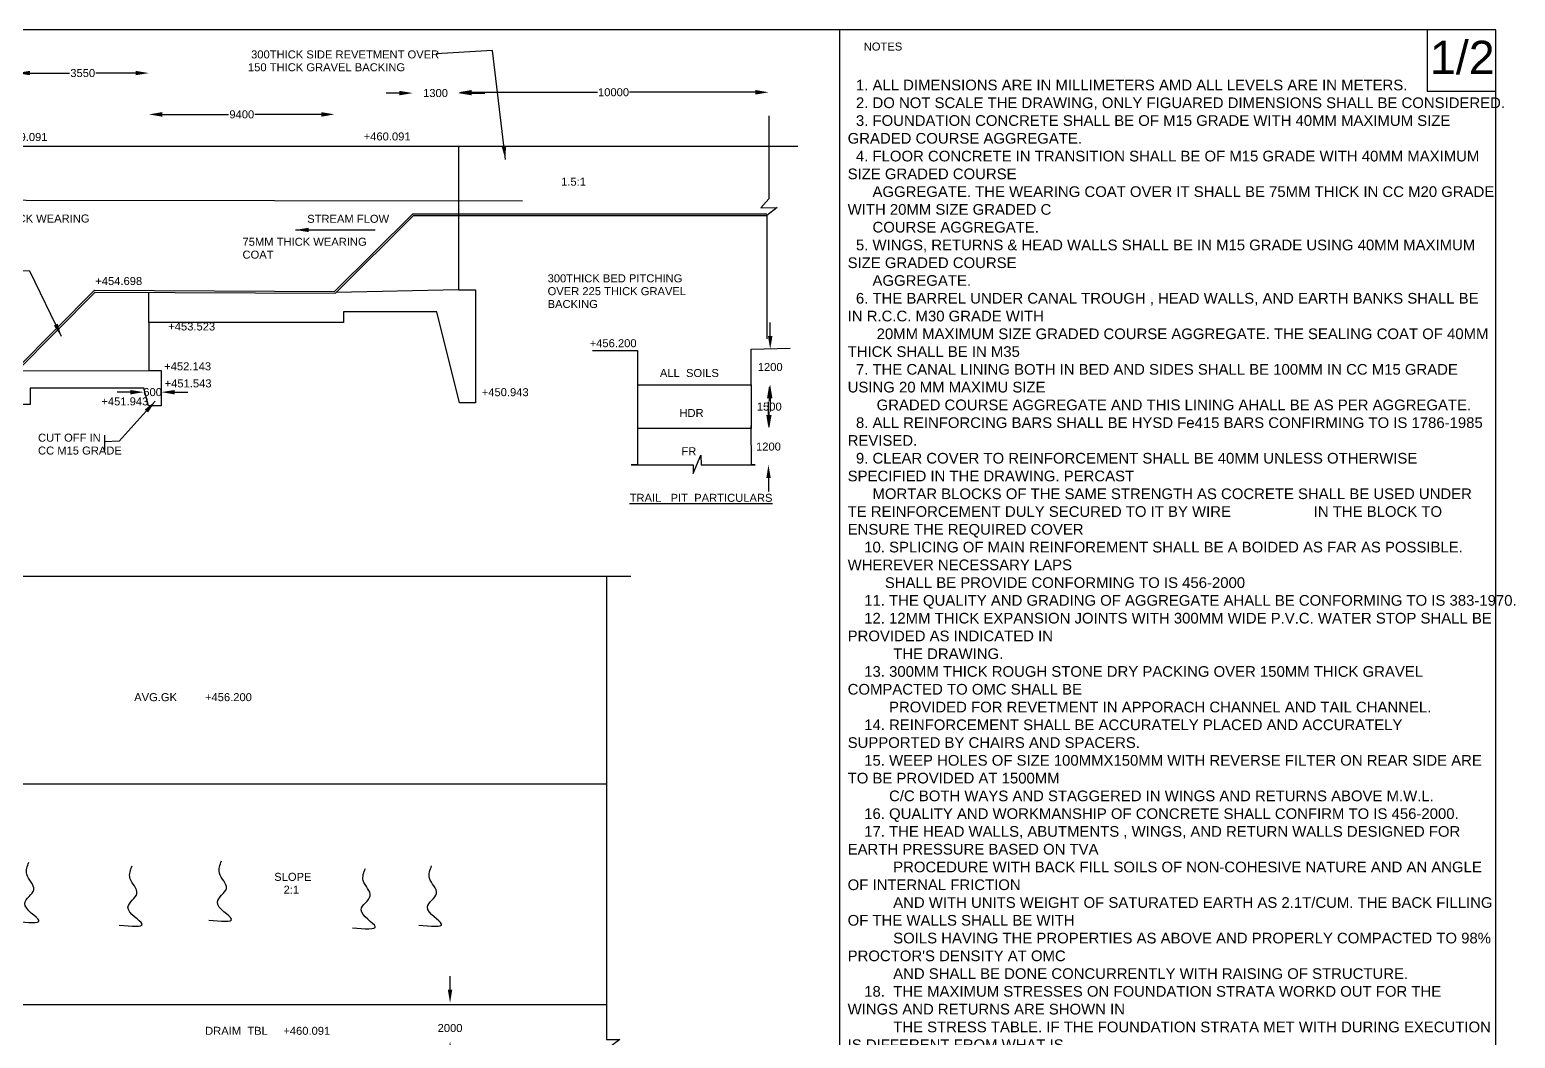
# Model space of a CAD drawing. Header units: inches. Extents: x -563987 to 8192, y 23 to 13042508.
# Drawn here: x 228.8 to 340.2, y 179.2 to 254.9 of the extents above; entities that cross this region are included whole.
import ezdxf

# ---------------------------------------------------------------- set-up
doc = ezdxf.new("R2010")
doc.units = ezdxf.units.IN
doc.header["$MEASUREMENT"] = 0
doc.layers.add('DIMENSIONS', color=7, linetype='Continuous')
doc.styles.get("Standard").update_dxf_attribs({"font": 'arial.ttf', "height": 0.6})
doc.dimstyles.get("Standard").update_dxf_attribs({"dimtxt": 0.6, "dimasz": 1, "dimexe": 0.18, "dimexo": 0.0625, "dimgap": 0.09, "dimtad": 0, "dimtih": 1, "dimtoh": 1, "dimdec": 4, "dimzin": 0, "dimdsep": 46, "dimtxsty": 'Standard', "dimcen": 0.09, "dimse1": 1, "dimse2": 1, "dimadec": 0, "dimazin": 0, "dimtfac": 1, "dimtdec": 4, "dimtofl": 0, "dimtmove": 0, "dimatfit": 3, "dimfxl": 1, "dimtolj": 1, "dimtzin": 0, "dimarcsym": 0})

# ---------------------------------------------------------------- blocks, each defined once
blk = doc.blocks.new('*D24')
at = {"layer": 'Defpoints', "color": 0, "transparency": 16777216}
for p in [(237.32, 227.95), (238.63, 227.95), (238.63, 227.66)]:
    blk.add_point(p, dxfattribs=at)
at = {"layer": 'DIMENSIONS', "color": 0, "lineweight": -2, "transparency": 16777216}
for p, q in [((236.32, 227.66), (235.32, 227.66)), ((239.63, 227.66), (240.63, 227.66))]:
    blk.add_line(p, q, dxfattribs=at)
at = {"layer": 'DIMENSIONS', "color": 0, "transparency": 16777216}
for points in [[(236.32, 227.82), (236.32, 227.49), (237.32, 227.66)], [(239.63, 227.82), (239.63, 227.49), (238.63, 227.66)]]:
    blk.add_solid(points, dxfattribs=at)
at = {"layer": 'DIMENSIONS', "color": 0, "transparency": 16777216, "insert": (237.98, 227.66), "char_height": 0.6, "attachment_point": 5}
blk.add_mtext('\\A1;600', dxfattribs=at)
blk = doc.blocks.new('*D25')
at = {"layer": 'Defpoints', "color": 0, "transparency": 16777216}
for p in [(282.87, 230.88), (282.86, 228.2), (284.3, 228.2)]:
    blk.add_point(p, dxfattribs=at)
at = {"layer": 'DIMENSIONS', "color": 0, "lineweight": -2, "transparency": 16777216}
for p, q in [((284.3, 231.88), (284.3, 232.88)), ((284.3, 227.2), (284.3, 226.2))]:
    blk.add_line(p, q, dxfattribs=at)
at = {"layer": 'DIMENSIONS', "color": 0, "transparency": 16777216}
for points in [[(284.13, 231.88), (284.47, 231.88), (284.3, 230.88)], [(284.13, 227.2), (284.47, 227.2), (284.3, 228.2)]]:
    blk.add_solid(points, dxfattribs=at)
at = {"layer": 'DIMENSIONS', "color": 0, "transparency": 16777216, "insert": (284.3, 229.54), "char_height": 0.6, "attachment_point": 5}
blk.add_mtext('\\A1;1200', dxfattribs=at)
blk = doc.blocks.new('*D26')
at = {"layer": 'Defpoints', "color": 0, "transparency": 16777216}
for p in [(282.86, 228.2), (282.86, 224.94), (284.23, 224.94)]:
    blk.add_point(p, dxfattribs=at)
at = {"layer": 'DIMENSIONS', "color": 0, "lineweight": -2, "transparency": 16777216}
for p, q in [((284.23, 227.2), (284.23, 226.97)), ((284.23, 225.94), (284.23, 226.17))]:
    blk.add_line(p, q, dxfattribs=at)
at = {"layer": 'DIMENSIONS', "color": 0, "transparency": 16777216}
for points in [[(284.06, 227.2), (284.4, 227.2), (284.23, 228.2)], [(284.06, 225.94), (284.4, 225.94), (284.23, 224.94)]]:
    blk.add_solid(points, dxfattribs=at)
at = {"layer": 'DIMENSIONS', "color": 0, "transparency": 16777216, "insert": (284.23, 226.57), "char_height": 0.6, "attachment_point": 5}
blk.add_mtext('\\A1;1500', dxfattribs=at)
blk = doc.blocks.new('*D27')
at = {"layer": 'Defpoints', "color": 0, "transparency": 16777216}
for p in [(282.86, 224.94), (282.87, 222.21), (284.17, 222.21)]:
    blk.add_point(p, dxfattribs=at)
at = {"layer": 'DIMENSIONS', "color": 0, "lineweight": -2, "transparency": 16777216}
for p, q in [((284.17, 225.94), (284.17, 226.94)), ((284.17, 221.21), (284.17, 220.21))]:
    blk.add_line(p, q, dxfattribs=at)
at = {"layer": 'DIMENSIONS', "color": 0, "transparency": 16777216}
for points in [[(284.01, 225.94), (284.34, 225.94), (284.17, 224.94)], [(284.01, 221.21), (284.34, 221.21), (284.17, 222.21)]]:
    blk.add_solid(points, dxfattribs=at)
at = {"layer": 'DIMENSIONS', "color": 0, "transparency": 16777216, "insert": (284.17, 223.57), "char_height": 0.6, "attachment_point": 5}
blk.add_mtext('\\A1;1200', dxfattribs=at)
blk = doc.blocks.new('*D100')
at = {"layer": 'Defpoints', "color": 0, "transparency": 16777216}
for p in [(237.7, 251.6), (237.7, 235.28), (227.78, 229.4)]:
    blk.add_point(p, dxfattribs=at)
at = {"layer": 'DIMENSIONS', "color": 0, "lineweight": -2, "transparency": 16777216}
for p, q in [((228.78, 251.6), (231.75, 251.6)), ((236.7, 251.6), (233.72, 251.6))]:
    blk.add_line(p, q, dxfattribs=at)
at = {"layer": 'DIMENSIONS', "color": 0, "transparency": 16777216}
for points in [[(228.78, 251.77), (228.78, 251.44), (227.78, 251.6)], [(236.7, 251.77), (236.7, 251.44), (237.7, 251.6)]]:
    blk.add_solid(points, dxfattribs=at)
at = {"layer": 'DIMENSIONS', "color": 0, "transparency": 16777216, "insert": (232.74, 251.6), "char_height": 0.6, "attachment_point": 5}
blk.add_mtext('\\A1;3550', dxfattribs=at)
blk = doc.blocks.new('*D101')
at = {"layer": 'Defpoints', "color": 0, "transparency": 16777216}
for p in [(251.63, 248.5), (237.7, 235.28), (251.63, 235.21)]:
    blk.add_point(p, dxfattribs=at)
at = {"layer": 'DIMENSIONS', "color": 0, "lineweight": -2, "transparency": 16777216}
for p, q in [((238.7, 248.5), (243.68, 248.5)), ((250.63, 248.5), (245.65, 248.5))]:
    blk.add_line(p, q, dxfattribs=at)
at = {"layer": 'DIMENSIONS', "color": 0, "transparency": 16777216}
for points in [[(238.7, 248.67), (238.7, 248.33), (237.7, 248.5)], [(250.63, 248.67), (250.63, 248.33), (251.63, 248.5)]]:
    blk.add_solid(points, dxfattribs=at)
at = {"layer": 'DIMENSIONS', "color": 0, "transparency": 16777216, "insert": (244.67, 248.5), "char_height": 0.6, "attachment_point": 5}
blk.add_mtext('\\A1;9400', dxfattribs=at)
blk = doc.blocks.new('*D102')
at = {"layer": 'Defpoints', "color": 0, "transparency": 16777216}
for p in [(284.19, 250.16), (260.91, 246.11), (284.19, 246.11)]:
    blk.add_point(p, dxfattribs=at)
at = {"layer": 'DIMENSIONS', "color": 0, "lineweight": -2, "transparency": 16777216}
for p, q in [((261.91, 250.16), (271.36, 250.16)), ((283.19, 250.16), (273.74, 250.16))]:
    blk.add_line(p, q, dxfattribs=at)
at = {"layer": 'DIMENSIONS', "color": 0, "transparency": 16777216}
for points in [[(261.91, 250.33), (261.91, 249.99), (260.91, 250.16)], [(283.19, 250.33), (283.19, 249.99), (284.19, 250.16)]]:
    blk.add_solid(points, dxfattribs=at)
at = {"layer": 'DIMENSIONS', "color": 0, "transparency": 16777216, "insert": (272.55, 250.16), "char_height": 0.6, "attachment_point": 5}
blk.add_mtext('\\A1;10000', dxfattribs=at)
blk = doc.blocks.new('*D103')
at = {"layer": 'Defpoints', "color": 0, "transparency": 16777216}
for p in [(260.91, 250.1), (257.49, 241.05), (260.91, 241.05)]:
    blk.add_point(p, dxfattribs=at)
at = {"layer": 'DIMENSIONS', "color": 0, "lineweight": -2, "transparency": 16777216}
for p, q in [((256.49, 250.1), (255.49, 250.1)), ((261.91, 250.1), (262.91, 250.1))]:
    blk.add_line(p, q, dxfattribs=at)
at = {"layer": 'DIMENSIONS', "color": 0, "transparency": 16777216}
for points in [[(256.49, 250.27), (256.49, 249.93), (257.49, 250.1)], [(261.91, 250.27), (261.91, 249.93), (260.91, 250.1)]]:
    blk.add_solid(points, dxfattribs=at)
at = {"layer": 'DIMENSIONS', "color": 0, "transparency": 16777216, "insert": (259.2, 250.1), "char_height": 0.6, "attachment_point": 5}
blk.add_mtext('\\A1;1300', dxfattribs=at)
blk = doc.blocks.new('*D105')
at = {"layer": 'Defpoints', "color": 0, "transparency": 16777216}
for p in [(260.29, 181.83), (260.42, 181.83), (260.46, 178.95)]:
    blk.add_point(p, dxfattribs=at)
at = {"layer": 'DIMENSIONS', "color": 0, "lineweight": -2, "transparency": 16777216}
for p, q in [((260.29, 182.83), (260.29, 183.83)), ((260.29, 177.95), (260.29, 176.95))]:
    blk.add_line(p, q, dxfattribs=at)
at = {"layer": 'DIMENSIONS', "color": 0, "transparency": 16777216}
for points in [[(260.12, 182.83), (260.46, 182.83), (260.29, 181.83)], [(260.12, 177.95), (260.46, 177.95), (260.29, 178.95)]]:
    blk.add_solid(points, dxfattribs=at)
at = {"layer": 'DIMENSIONS', "color": 0, "transparency": 16777216, "insert": (260.29, 179.94), "char_height": 0.6, "attachment_point": 5}
blk.add_mtext('\\A1;2000', dxfattribs=at)

msp = doc.modelspace()

# ---------------------------------------------------------------- linework, layer by layer
at = {"color": 0}
for points in [[(284.18957, 248.39258), (284.18957, 242.17478), (283.59692, 241.48012), (284.81347, 241.52147), (284.03772, 240.91495), (284.03772, 231.67167)], [(195.7215, 244.80207), (197.85796, 246.29625), (199.03533, 246.29625), (200.27491, 245.46725), (207.40198, 245.54845), (207.63735, 246.11126), (208.75539, 246.11126), (286.36853, 246.11126)], [(265.72219, 241.9931), (209.86181, 242.05347), (208.75539, 246.11126)], [(260.9143, 246.11126), (260.9143, 235.33395), (262.1866, 235.33395), (262.1866, 226.85733), (261.00195, 226.85733), (259.30422, 233.69577), (252.29384, 233.69577), (252.29384, 232.88838), (237.68657, 232.88838), (237.69772, 235.14764)], [(183.16004, 229.97218), (211.70022, 230.07777), (212.33779, 229.37917), (227.77798, 229.39944), (233.63025, 235.30082), (251.63438, 235.21195), (257.49198, 241.04805), (284.03772, 241.04805)], [(183.16053, 229.83908), (211.64169, 229.94445), (212.27913, 229.24599), (227.83351, 229.26641), (233.68544, 235.16744), (251.6891, 235.07857), (257.54697, 240.91495), (284.03772, 240.91495)], [(260.9143, 235.33395), (251.75437, 235.1436)], [(237.69772, 232.88838), (237.69772, 229.27879), (238.6329, 229.27879), (238.6329, 226.62576), (237.66961, 226.62576), (237.32175, 227.9493), (228.79353, 227.9493), (228.79353, 226.74342), (211.71703, 226.74342), (211.70515, 228.74447)], [(270.97567, 230.77814), (274.35099, 230.77814), (274.35099, 228.19721), (282.86267, 228.19721), (282.86267, 224.94171), (274.33632, 224.94171), (274.33632, 222.2079), (273.86645, 222.2079), (278.53319, 222.2079), (278.53319, 221.548), (279.09085, 222.94112), (279.13488, 222.19323), (283.18526, 222.2079), (282.89176, 222.19323), (282.86205, 225.12141)], [(282.86282, 228.1979), (282.87229, 230.88228), (285.8026, 230.96485)], [(227.83351, 229.26641), (237.69772, 229.27879)], [(274.35102, 228.19965), (274.33618, 224.94173)], [(234.37561, 224.42982), (234.38322, 223.28891)], [(31.62506, 213.95372), (141.82354, 213.95372), (142.60242, 215.86234), (143.47866, 211.22902), (144.45226, 213.84362), (194.32702, 213.84362), (195.01599, 215.80465), (195.89343, 211.21828), (196.88368, 213.84362), (273.83819, 213.84362)], [(224.32007, 213.84362), (224.32007, 198.27431), (272.01432, 198.27431)], [(272.01432, 213.84362), (272.01432, 179.07169), (273.01848, 179.07169), (270.97194, 177.53315), (271.99521, 177.53315), (271.99521, 56.5141)], [(208.11614, 181.71873), (272.01432, 181.71873)]]:
    msp.add_lwpolyline(points, dxfattribs=at)
for points in [[(227.74123, 187.9356), (229.451, 188.02892), (228.39496, 189.29235), (229.07025, 190.32606), (228.54546, 191.48027), (228.7035, 192.39195)], [(235.48, 187.6544), (237.18977, 187.74772), (236.13374, 189.01115), (236.80902, 190.04486), (236.28423, 191.19907), (236.44227, 192.11075)], [(242.18694, 188.02933), (243.8967, 188.12265), (242.84067, 189.38608), (243.51596, 190.4198), (242.99116, 191.574), (243.14921, 192.48568)], [(252.97431, 187.46693), (254.68408, 187.56025), (253.62805, 188.82368), (254.30334, 189.85739), (253.77854, 191.0116), (253.93659, 191.92328)], [(257.94589, 187.6544), (259.65566, 187.74772), (258.59962, 189.01115), (259.27491, 190.04486), (258.75012, 191.19907), (258.90816, 192.11075)]]:
    msp.add_spline(points, degree=3, dxfattribs=at)
at = {"layer": 'DIMENSIONS', "color": 0}
for points in [[(338.73239, 254.8569), (26.41589, 254.8569), (26.41589, 29.05336), (338.73239, 29.05336)], [(338.73239, 254.8569), (333.56348, 254.8569), (333.56348, 250.2505), (338.73239, 250.2505)]]:
    msp.add_lwpolyline(points, close=True, dxfattribs=at)
msp.add_lwpolyline([(289.53067, 69.05648), (289.53067, 254.8569)], dxfattribs=at)

# ---------------------------------------------------------------- texts
at = {"color": 0}
for s, p in [('         300THICK SIDE REVETMENT OVER', (243.27101, 252.70193)), ('NOTES', (291.31609, 253.29202)), ('        150 THICK GRAVEL BACKING ', (243.27101, 251.73808)), ('+459.091', (226.58168, 246.50296)), ('+460.091', (253.81173, 246.54603)), ('1.5:1', (268.61915, 243.15101)), ('75MM THICK WEARING', (223.94024, 240.38885)), ('STREAM FLOW', (249.57382, 240.36694)), ('75MM THICK WEARING ', (244.72343, 238.6426)), ('COAT', (244.72343, 237.67875)), ('+454.698', (233.68028, 235.69909)), ('300THICK BED PITCHING', (267.60482, 235.90069)), ('OVER 225 THICK GRAVEL', (267.60482, 234.93685)), ('BACKING', (267.60482, 233.973)), ('+453.523', (239.15299, 232.28866)), ('+456.200', (270.76037, 231.03029)), ('+452.143', (238.84937, 229.29713)), ('+451.543', (238.88312, 228.01562)), ('ALL  SOILS', (276.02812, 228.79484)), ('+450.943', (262.66644, 227.3557)), ('+451.943', (234.14032, 226.66513)), ('HDR', (277.49161, 225.79703)), ('CUT OFF IN', (229.38776, 223.94124)), ('CC M15 GRADE', (229.38776, 222.9774)), ('FR', (277.64542, 222.92421)), ('%%UTRAIL   PIT  PARTICULARS', (273.75892, 219.42934)), ('AVG.GK         +456.200', (236.60002, 204.4716)), ('SLOPE', (247.10347, 190.98809)), ('   2:1', (247.10347, 190.02424)), ('DRAIM  TBL     +460.091', (241.91683, 179.43428))]:
    msp.add_text(s, height=0.6, dxfattribs=at).set_placement(p)
at = {"color": 0, "insert": (290.1097, 251.10672), "char_height": 0.8, "width": 48.3730798, "attachment_point": 1}
msp.add_mtext("  1. ALL DIMENSIONS ARE IN MILLIMETERS AMD ALL LEVELS ARE IN METERS.\\P  2. DO NOT SCALE THE DRAWING, ONLY FIGUARED DIMENSIONS SHALL BE CONSIDERED.\\P  3. FOUNDATION CONCRETE SHALL BE OF M15 GRADE WITH 40MM MAXIMUM SIZE GRADED COURSE AGGREGATE.\\P  4. FLOOR CONCRETE IN TRANSITION SHALL BE OF M15 GRADE WITH 40MM MAXIMUM SIZE GRADED COURSE\\P      AGGREGATE. THE WEARING COAT OVER IT SHALL BE 75MM THICK IN CC M20 GRADE WITH 20MM SIZE GRADED C\\P      COURSE AGGREGATE.\\P  5. WINGS, RETURNS & HEAD WALLS SHALL BE IN M15 GRADE USING 40MM MAXIMUM SIZE GRADED COURSE \\P      AGGREGATE.\\P  6. THE BARREL UNDER CANAL TROUGH , HEAD WALLS, AND EARTH BANKS SHALL BE IN R.C.C. M30 GRADE WITH\\P       20MM MAXIMUM SIZE GRADED COURSE AGGREGATE. THE SEALING COAT OF 40MM THICK SHALL BE IN M35\\P  7. THE CANAL LINING BOTH IN BED AND SIDES SHALL BE 100MM IN CC M15 GRADE USING 20 MM MAXIMU SIZE\\P       GRADED COURSE AGGREGATE AND THIS LINING AHALL BE AS PER AGGREGATE.\\P  8. ALL REINFORCING BARS SHALL BE HYSD Fe415 BARS CONFIRMING TO IS 1786-1985 REVISED.\\P  9. CLEAR COVER TO REINFORCEMENT SHALL BE 40MM UNLESS OTHERWISE SPECIFIED IN THE DRAWING. PERCAST\\P      MORTAR BLOCKS OF THE SAME STRENGTH AS COCRETE SHALL BE USED UNDER TE REINFORCEMENT DULY SECURED TO IT BY WIRE                    IN THE BLOCK TO ENSURE THE REQUIRED COVER\\P    10. SPLICING OF MAIN REINFOREMENT SHALL BE A BOIDED AS FAR AS POSSIBLE. WHEREVER NECESSARY LAPS \\P         SHALL BE PROVIDE CONFORMING TO IS 456-2000\\P    11. THE QUALITY AND GRADING OF AGGREGATE AHALL BE CONFORMING TO IS 383-1970.\\P    12. 12MM THICK EXPANSION JOINTS WITH 300MM WIDE P.V.C. WATER STOP SHALL BE PROVIDED AS INDICATED IN\\P           THE DRAWING.\\P    13. 300MM THICK ROUGH STONE DRY PACKING OVER 150MM THICK GRAVEL COMPACTED TO OMC SHALL BE \\P          PROVIDED FOR REVETMENT IN APPORACH CHANNEL AND TAIL CHANNEL.\\P    14. REINFORCEMENT SHALL BE ACCURATELY PLACED AND ACCURATELY SUPPORTED BY CHAIRS AND SPACERS.\\P    15. WEEP HOLES OF SIZE 100MMX150MM WITH REVERSE FILTER ON REAR SIDE ARE TO BE PROVIDED AT 1500MM \\P          C/C BOTH WAYS AND STAGGERED IN WINGS AND RETURNS ABOVE M.W.L.\\P    16. QUALITY AND WORKMANSHIP OF CONCRETE SHALL CONFIRM TO IS 456-2000.^J    17. THE HEAD WALLS, ABUTMENTS , WINGS, AND RETURN WALLS DESIGNED FOR EARTH PRESSURE BASED ON TVA \\P           PROCEDURE WITH BACK FILL SOILS OF NON-COHESIVE NATURE AND AN ANGLE OF INTERNAL FRICTION          \\P           AND WITH UNITS WEIGHT OF SATURATED EARTH AS 2.1T/CUM. THE BACK FILLING OF THE WALLS SHALL BE WITH\\P           SOILS HAVING THE PROPERTIES AS ABOVE AND PROPERLY COMPACTED TO 98% PROCTOR'S DENSITY AT OMC\\P           AND SHALL BE DONE CONCURRENTLY WITH RAISING OF STRUCTURE.\\P    18.  THE MAXIMUM STRESSES ON FOUNDATION STRATA WORKD OUT FOR THE WINGS AND RETURNS ARE SHOWN IN\\P           THE STRESS TABLE. IF THE FOUNDATION STRATA MET WITH DURING EXECUTION IS DIFFERENT FROM WHAT IS     \\P           CONSIDERED IN THE DESIGN AND IS NOT CAPABLE OF TAKING THE DESIGN STRESSES.THE FIELD AUTHORITIES\\P           INCHARGE OF EXECUTION SHALL REPORT THE ACTUAL STRATA ENCOUNTERED TO THE            FOR REVIEW AND   \\P           REDESIGN  IF NECESSARY.\\P    19.  BUNDA FOR TAIL CHANNEL. SHALL BE PROVIDED UPTO T.B.L OF DRAIN FOR A LENGTH REQUIRED AS PER SITE\\P           CONDITIONS TO AVOID SOREADING OF WATER ALONG THE CANAL AND INUNDATION OF FIELDS DURING FLOODS.\\P    20.  THE LEVELS PROPOSED IN THE DESIGN REPORT SHALL BE VERIFIRD BYFIELD AUTHORITIES AND SATISFY\\P           THEMSELVES BEFORE EXECUTION OF OF WORK IF THERE IS ANY DISCREPENCIES IN LEVELS, DESIGN NEEDS \\P           MODIFICATION.\\P    21.  A TAIL CHANNEL WITH A BED WIDTH OF 56.00M SIDE SLOPES OF 1.5:1 AND WITH A BED FALL OF 1 IN 16.391 SHALL\\P           BE FORMED TO\\P    22.  AN APPROACH CHANNEL WITH A BED WIDTH OF 56.00M SIDE SLOPES OF 1.5:1 AND WITH A BED FALL OF I IN        \\P           SHALL BE FORMED AND SHALL BE NEGOTIATED SMOOTHLY TO THE NATURAL BED OF THE DRAIN\\P    23.  CANAL BANKS WILL BE PROTECTED BY                                  THE FALLS IN THE BHADRAPURAM TANK UPTO \\P           TBL/MWL  +0.3M (458.09  +0.3)\\P    24.  THE FIELD AUTHORITIES SHALL ENSURE CATCHMENT AREA, LEVELS, SBC, H.P'S AND SUTABILITY OF STRUC--\\P           TURE AS PER SITE CONDITION. THERE SHALL BE NO   BE ANY DEVIATION FROM AGREEMENT CONDITIONS.\\P    ", dxfattribs=at)
at = {"layer": 'DIMENSIONS', "color": 0}
msp.add_text('1/2', height=2.5, dxfattribs=at).set_placement((333.78027, 251.52491))

# ---------------------------------------------------------------- dimensions: what is measured, and where the dimension line sits
for base, p1, p2, text, picture, middle in [((237.69838, 251.60471), (227.77798, 229.39944), (237.69838, 235.28074), '3550', '*D100', (232.73818, 251.60471)), ((284.18957, 250.1614), (260.9143, 246.11126), (284.18957, 246.11126), '10000', '*D102', (272.55194, 250.1614)), ((251.63438, 248.49945), (237.69838, 235.28074), (251.63438, 235.21195), '9400', '*D101', (244.66638, 248.49945))]:
    dim = msp.add_linear_dim(base=base, p1=p1, p2=p2, text=text, dimstyle='Standard', dxfattribs=at)
    dim.commit()
    dim.dimension.update_dxf_attribs({"geometry": picture, "text_midpoint": middle})
for base, p1, p2, text, picture, middle in [((260.9143, 250.10128), (257.49198, 241.04805), (260.9143, 241.04805), '1300', '*D103', (259.20314, 250.10128)), ((238.6329, 227.6569), (237.32175, 227.9493), (238.6329, 227.9493), '600', '*D24', (237.97732, 227.6569))]:
    dim = msp.add_linear_dim(base=base, p1=p1, p2=p2, text=text, dimstyle='Standard', dxfattribs=at)
    dim.commit()
    dim.dimension.update_dxf_attribs({"geometry": picture, "text_midpoint": middle, "dimtype": 160})
for base, p1, p2, text, picture, middle in [((284.30032, 228.1979), (282.87229, 230.88228), (282.86282, 228.1979), '1200', '*D25', (284.30032, 229.54009)), ((284.17201, 222.20677), (282.86393, 224.93632), (282.87381, 222.20677), '1200', '*D27', (284.17201, 223.57154)), ((260.29007, 181.83214), (260.46215, 178.94976), (260.41908, 181.83214), '2000', '*D105', (260.29007, 179.93921))]:
    dim = msp.add_linear_dim(base=base, p1=p1, p2=p2, angle=90, text=text, dimstyle='Standard', dxfattribs=at)
    dim.commit()
    dim.dimension.update_dxf_attribs({"geometry": picture, "text_midpoint": middle, "dimtype": 160})
dim = msp.add_linear_dim(base=(284.23158, 224.94171), p1=(282.86267, 228.19721), p2=(282.86267, 224.94171), angle=90, text='1500', dimstyle='Standard', dxfattribs=at)
dim.commit()
dim.dimension.update_dxf_attribs({"geometry": '*D26', "text_midpoint": (284.23158, 226.56946)})

# ---------------------------------------------------------------- leaders
at = {"color": 0}
for points in [[(264.44262, 245.10947), (263.46797, 253.29045), (259.25262, 253.04697)], [(248.69438, 239.83126), (254.66582, 239.83126)], [(231.14941, 231.82749), (228.77751, 236.7406), (227.34448, 236.76528)], [(238.18317, 226.98034), (235.4717, 223.97345), (234.40606, 223.92021)]]:
    msp.add_leader(points, dimstyle='Standard', override={"dimgap": 0.09, "dimtad": 0}, dxfattribs=at)

doc.saveas('drawing.dxf')
